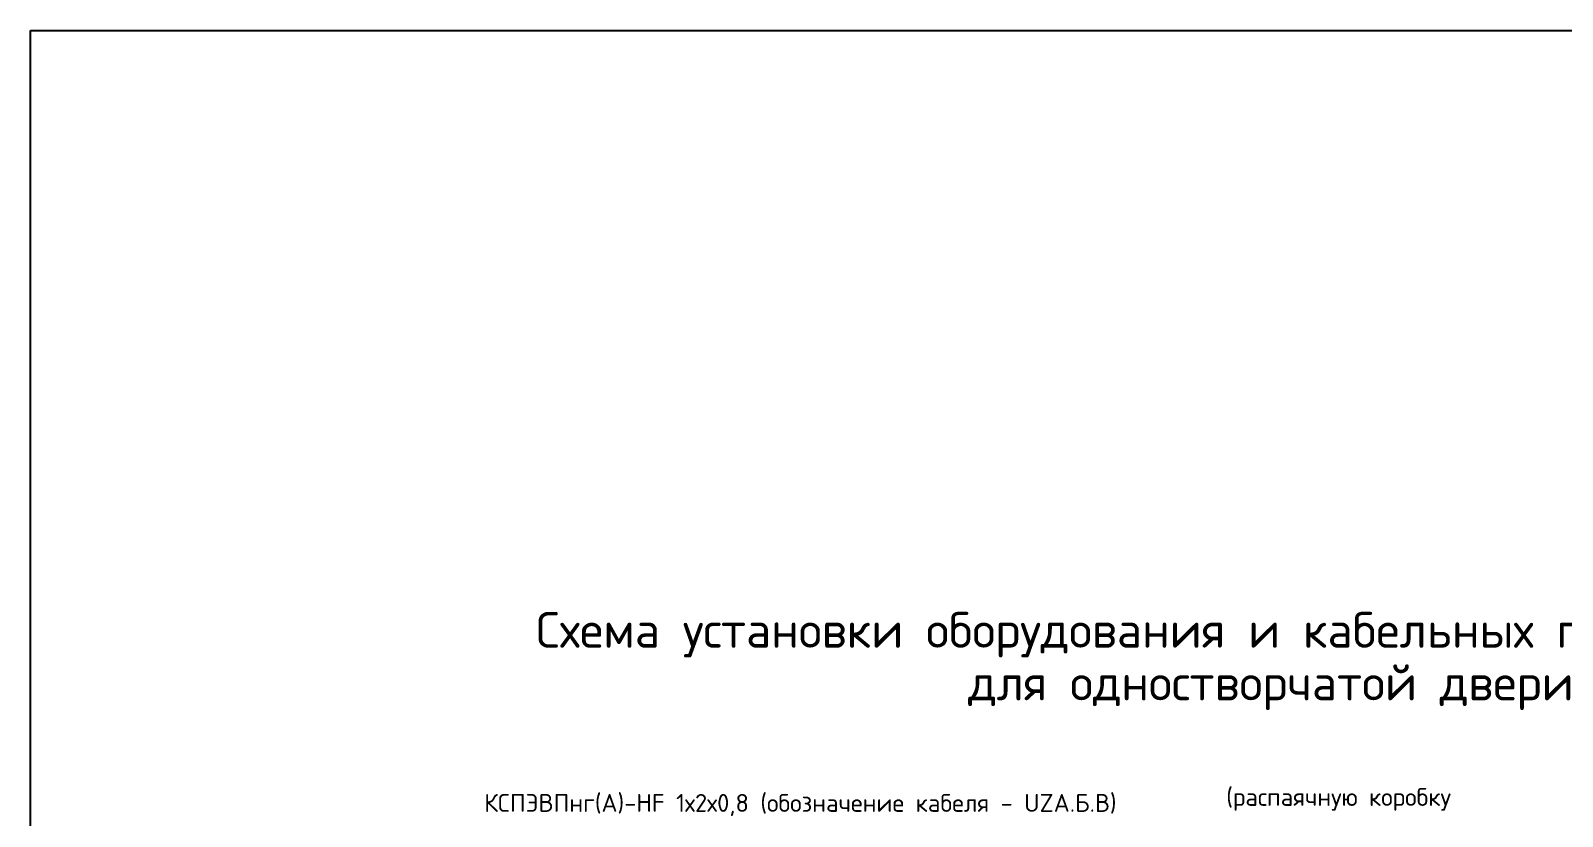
# Model space of a CAD drawing. Header units: millimetres. Extents: x -2063041 to -1932644, y 197605868 to 197643080.
# Drawn here: x -2063041 to -2038356, y 197630427 to 197643080 of the extents above; entities that cross this region are included whole.
import ezdxf

# ---------------------------------------------------------------- set-up
doc = ezdxf.new("R2010")
doc.units = ezdxf.units.MM
doc.layers.add('СКУД', color=7, linetype='Continuous')
doc.styles.add('ISOCPEUR_1', font='isocpeur.ttf', dxfattribs={"height": 2.5})

msp = doc.modelspace()

# ---------------------------------------------------------------- linework, layer by layer
msp.add_lwpolyline([(-2063041, 197643080), (-2015624, 197643080), (-2015624, 197605868), (-2063041, 197605868)], close=True)

# ---------------------------------------------------------------- texts
at = {"layer": 'СКУД', "color": 18, "true_color": 0x000000, "style": 'ISOCPEUR_1'}
for s, height, p in [('Схема установки оборудования и кабельных прокладок СКУД', 576, (-2054897, 197633142)), (' для одностворчатой двери', 576, (-2048299, 197632294)), ('КСПЭВПнг(А)-HF 1х2х0,8 (обозначение кабеля - UZА.Б.В)', 288, (-2055732, 197630499)), ('(распаячную коробку', 288, (-2043774, 197630595))]:
    msp.add_text(s, height=height, dxfattribs=at).set_placement(p)

doc.saveas('drawing.dxf')
